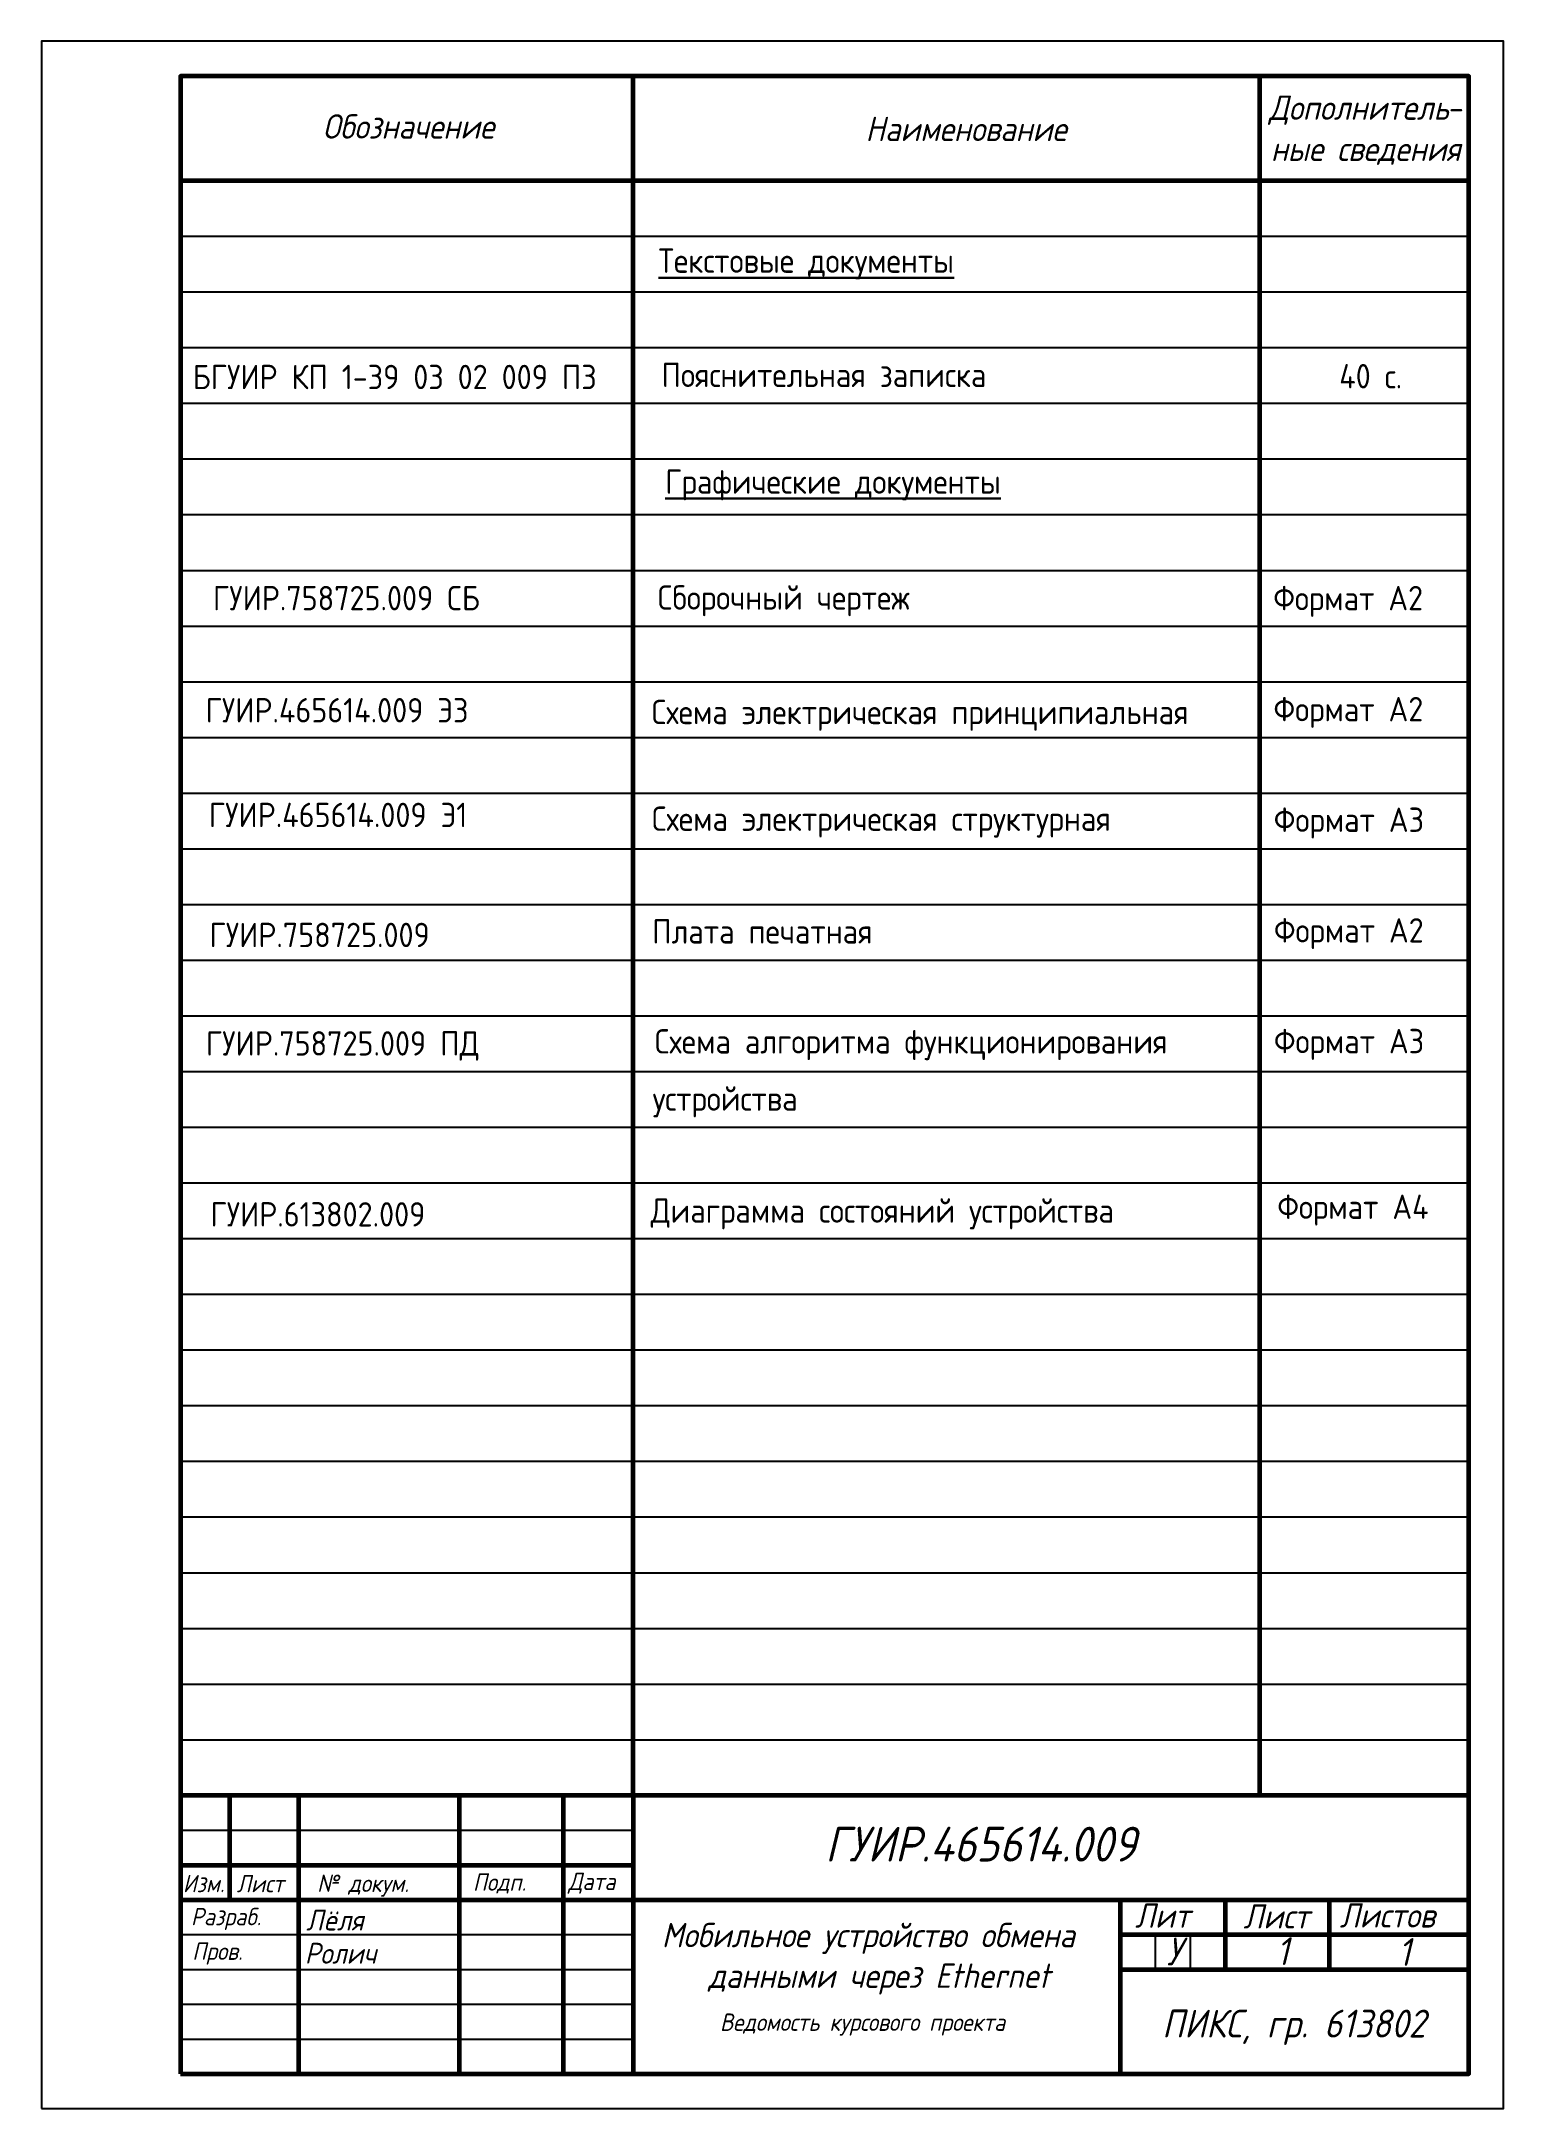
# Model space of a CAD drawing. Header units: millimetres. Extents: x 42 to 252, y 24 to 321.
import ezdxf

# ---------------------------------------------------------------- set-up
doc = ezdxf.new("R2010")
doc.units = ezdxf.units.MM
doc.header["$LTSCALE"] = 0.5
doc.layers.get('Defpoints').update_dxf_attribs({"color": 5})
doc.layers.add('текст', color=7, linetype='Continuous', lineweight=30)
doc.styles.get("Standard").update_dxf_attribs({"font": 'isocpeui.ttf', "width": 0.9})

msp = doc.modelspace()

# ---------------------------------------------------------------- linework, layer by layer
at = {"color": 7, "linetype": 'Continuous'}
for p, q in [((62.26, 315.78), (62.26, 300.78)), ((82.26, 315.78), (152.26, 315.78)), ((215.26, 315.78), (225.26, 315.78)), ((62.26, 58.78), (127.26, 58.78)), ((62.26, 53.78), (127.26, 53.78)), ((197.26, 53.78), (197.26, 48.78)), ((62.26, 28.78), (247.26, 28.78))]:
    msp.add_line(p, q, dxfattribs=at)
at = {"lineweight": 60}
for p, q in [((127.26, 68.78), (127.26, 315.78)), ((217.26, 68.78), (217.26, 315.78)), ((62.26, 300.78), (122.26, 300.78)), ((122.26, 300.78), (217.26, 300.78))]:
    msp.add_line(p, q, dxfattribs=at)
at = {"color": 7, "linetype": 'Continuous', "lineweight": 60}
for p, q in [((62.26, 300.78), (247.26, 300.78)), ((247.26, 68.78), (62.26, 68.78)), ((69.26, 68.78), (69.26, 53.78)), ((79.26, 28.78), (79.26, 68.78)), ((102.26, 68.78), (102.26, 28.78)), ((117.26, 28.78), (117.26, 68.78)), ((127.26, 68.78), (127.26, 28.78)), ((62.26, 58.78), (127.26, 58.78)), ((62.26, 53.78), (127.26, 53.78)), ((127.26, 53.78), (247.26, 53.78)), ((197.26, 28.78), (197.26, 53.78)), ((212.26, 53.78), (212.26, 43.78)), ((227.26, 43.78), (227.26, 53.78)), ((197.26, 48.78), (247.26, 48.78)), ((197.26, 43.78), (247.26, 43.78)), ((197.26, 28.78), (247.26, 28.78))]:
    msp.add_line(p, q, dxfattribs=at)
at = {"color": 7, "linetype": 'Continuous', "lineweight": -3}
for p, q in [((62.26, 292.78), (247.26, 292.78)), ((62.26, 284.78), (247.26, 284.78)), ((62.26, 276.78), (247.26, 276.78)), ((62.26, 268.78), (247.26, 268.78)), ((62.26, 260.78), (247.26, 260.78)), ((62.26, 252.78), (247.26, 252.78)), ((62.26, 244.78), (247.26, 244.78)), ((62.26, 236.78), (247.26, 236.78)), ((62.26, 228.78), (247.26, 228.78)), ((62.26, 220.78), (247.26, 220.78)), ((62.26, 212.78), (247.26, 212.78)), ((62.26, 204.78), (247.26, 204.78)), ((62.26, 196.78), (247.26, 196.78)), ((62.26, 188.78), (247.26, 188.78)), ((62.26, 180.78), (247.26, 180.78)), ((62.26, 172.78), (247.26, 172.78)), ((62.26, 164.78), (247.26, 164.78)), ((62.26, 156.78), (247.26, 156.78)), ((62.26, 148.78), (247.26, 148.78)), ((62.26, 140.78), (247.26, 140.78)), ((62.26, 132.78), (247.26, 132.78)), ((62.26, 124.78), (247.26, 124.78)), ((62.26, 116.78), (247.26, 116.78)), ((62.26, 108.78), (247.26, 108.78)), ((62.26, 100.78), (247.26, 100.78)), ((62.26, 92.78), (247.26, 92.78)), ((62.26, 84.78), (247.26, 84.78)), ((62.26, 76.78), (247.26, 76.78)), ((62.26, 63.78), (127.26, 63.78)), ((62.26, 48.78), (127.26, 48.78)), ((202.26, 43.78), (202.26, 48.78)), ((207.26, 48.78), (207.26, 43.78)), ((62.26, 43.78), (127.26, 43.78)), ((62.26, 38.78), (127.26, 38.78)), ((62.26, 33.78), (127.26, 33.78))]:
    msp.add_line(p, q, dxfattribs=at)
at = {"color": 7, "linetype": 'Continuous', "lineweight": 60}
msp.add_lwpolyline([(62.26, 28.78), (247.26, 28.78), (247.26, 315.78), (62.26, 315.78)], close=True, dxfattribs=at)
at = {"layer": 'Defpoints'}
msp.add_lwpolyline([(42.26, 23.78), (252.26, 23.78), (252.26, 320.78), (42.26, 320.78)], close=True, dxfattribs=at)

# ---------------------------------------------------------------- texts
at = {"lineweight": 60, "attachment_point": 1}
for s, width, heights, insert, char_height in [('Дополнитель{\\fISOCPEUR|b0|i0|c204|p34;-}', 30, [0], (218.55, 313), 3.5), ('Обозначение', 51.1169, [0], (82.67, 310.3), 3.5), ('Наименование', 51.1169, [0], (160.62, 309.95), 3.5), ('{\\fISOCPEUR|b1|i1|c204|p34;Изм.}', 10.169, [0], (62.59, 57.37), 2.5), ('{\\fISOCPEUR|b1|i1|c204|p34;Лист}', 10.169, [0], (70.32, 57.36), 2.5), ('{\\fISOCPEUR|b1|i1|c204|p34;№ докум.}', 15.897, [0], (81.87, 57.41), 2.5), ('{\\fISOCPEUR|b1|i1|c204|p34;Подп.}', 10.169, [2.59], (104.25, 57.58), 2.5), ('{\\fISOCPEUR|b1|i1|c204|p34;Дата}', 10.169, [0], (117.93, 57.67), 2.5), ('{\\fISOCPEUR|b1|i1|c204|p34;Разраб.}', 10.169, [0], (63.75, 52.62), 2.5), ('{\\fISOCPEUR|b1|i1|c204|p34;Лит}', 10.169, [0], (199.32, 53.27), 3.5), ('{\\fISOCPEUR|b1|i1|c204|p34;Лист}', 10.169, [0], (214.88, 53.16), 3.5), ('{\\fISOCPEUR|b1|i1|c204|p34;Листов}', 10.169, [0], (228.72, 53.3), 3.5), ('{\\fISOCPEUR|b1|i1|c204|p34;Пров.}', 10.169, [0], (63.93, 47.65), 2.5), ('{\\fISOCPEUR|b0|i1|c204|p34;Ведомость курсового проекта}', 55.0493, [0], (139.72, 37.45), 2.5)]:
    msp.add_mtext_dynamic_manual_height_columns(s, width=width, gutter_width=12.5, heights=heights, dxfattribs=dict(at, insert=insert, char_height=char_height))
at = {"lineweight": 60, "insert": (218.84, 307.09), "char_height": 3.5, "width": 32.6037, "attachment_point": 1}
msp.add_mtext('ные сведения', dxfattribs=at)
at = {"insert": (130.05, 170.64), "char_height": 3.5, "width": 22.0099, "attachment_point": 1}
msp.add_mtext('{\\fISOCPEUR|b0|i0|c204|p34;устройства}', dxfattribs=at)
at = {"color": 0, "linetype": 'ByBlock', "lineweight": -2, "ltscale": 5, "attachment_point": 1}
for s, width, gutter_width, insert, char_height in [('ГУИР.465614.009', 96.4839, 1, (154.83, 64.28), 5), ('Лёля', 10.4749, 15, (80.28, 52.37), 3), ('Ролич', 19.4045, 15, (80.09, 47.6), 3), ('У', 6.4314, 15, (203.86, 48.35), 4), ('1', 6.4314, 15, (219.61, 48.4), 4), ('1', 6.4314, 15, (237.1, 48.28), 4), ('ПИКС, гр. 613802', 50.7173, 1, (203.21, 38), 4)]:
    msp.add_mtext_dynamic_manual_height_columns(s, width=width, gutter_width=gutter_width, heights=[0], dxfattribs=dict(at, insert=insert, char_height=char_height))
at = {"insert": (130, 50.46), "char_height": 3.5, "attachment_point": 1}
msp.add_mtext_dynamic_manual_height_columns('\\pi1.3486;Мобильное устройство обмена \\P\\pi8.04;данными через Ethernet', width=65.1962, gutter_width=50, heights=[0], dxfattribs=at)
at = {"layer": 'текст', "char_height": 3.5, "width": 103.239, "attachment_point": 1}
for s, insert in [('{\\fISOCPEUR|b0|i0|c204|p34;\\LТекстовые документы}', (130.87, 291.02)), ('{\\fISOCPEUR|b0|i0|c204|p34;БГУИР КП 1-39 03 02 009 ПЗ}', (64, 274.31)), ('{\\fISOCPEUR|b0|i0|c204|p34;Пояснительная записка}', (131.33, 274.61)), ('{\\fISOCPEUR|b0|i0|c204|p34;\\LГрафические документы}', (131.86, 259.28))]:
    msp.add_mtext(s, dxfattribs=dict(at, insert=insert))
at = {"layer": 'текст', "lineweight": 35, "char_height": 3.5, "attachment_point": 1}
for s, width, heights, insert in [('{\\fISOCPEUR|b0|i0|c204|p34;40 с.}', 69.2037, [0], (228.65, 274.42)), ('{\\fISOCPEUR|b0|i0|c204|p34;ГУИР.758725.009 СБ}', 69.2037, [0], (66.9, 242.54)), ('{\\fISOCPEUR|b0|i0|c204|p34;Сборочный чертеж}', 69.2037, [0], (130.78, 242.63)), ('{\\fISOCPEUR|b0|i0|c204|p34;Формат А2}', 69.2037, [0], (219.18, 242.54)), ('{\\fISOCPEUR|b0|i0|c204|p34;ГУИР.\\C0;465614\\C256;.009 Э3}', 69.2037, [3.55], (65.84, 226.43)), ('{\\fISOCPEUR|b0|i0|c204|p34;Схема электрическая принципиальная}', 90.0483, [0], (129.91, 226.18)), ('{\\fISOCPEUR|b0|i0|c204|p34;Формат А2}', 69.2037, [0], (219.21, 226.59)), ('{\\fISOCPEUR|b0|i0|c204|p34;ГУИР.\\C0;465614\\C256;.009 Э1}', 69.2037, [3.55], (66.31, 211.39)), ('{\\fISOCPEUR|b0|i0|c204|p34;Схема электрическая структурная}', 83.4931, [0], (129.94, 210.85)), ('{\\fISOCPEUR|b0|i0|c204|p34;Формат А3}', 69.2037, [0], (219.25, 210.7)), ('{\\fISOCPEUR|b0|i0|c204|p34;ГУИР.\\C0;758725\\C256;.009}', 69.2037, [3.55], (66.4, 194.15)), ('{\\fISOCPEUR|b0|i0|c204|p34;Плата печатная}', 69.2037, [0], (129.98, 194.66)), ('{\\fISOCPEUR|b0|i0|c204|p34;Формат А2}', 69.2037, [0], (219.27, 194.81)), ('{\\fISOCPEUR|b0|i0|c204|p34;ГУИР.\\C0;758725\\C256;.009 ПД}', 69.2037, [3.55], (65.89, 178.57)), ('{\\fISOCPEUR|b0|i0|c204|p34;Схема алгоритма функционирования}', 99.1523, [0], (130.36, 178.86)), ('{\\fISOCPEUR|b0|i0|c204|p34;Формат А3}', 69.2037, [0], (219.27, 178.9)), ('{\\fISOCPEUR|b0|i0|c204|p34;Диаграмма состояний устройства}', 99.1523, [0], (129.78, 154.55)), ('{\\fISOCPEUR|b0|i0|c204|p34;Формат А4}', 69.2037, [0], (219.76, 155.1)), ('{\\fISOCPEUR|b0|i0|c204|p34;ГУИР.\\C0;613802\\C256;.009}', 69.2037, [3.55], (66.53, 154.01))]:
    msp.add_mtext_dynamic_manual_height_columns(s, width=width, gutter_width=12.5, heights=heights, dxfattribs=dict(at, insert=insert))

doc.saveas('drawing.dxf')
